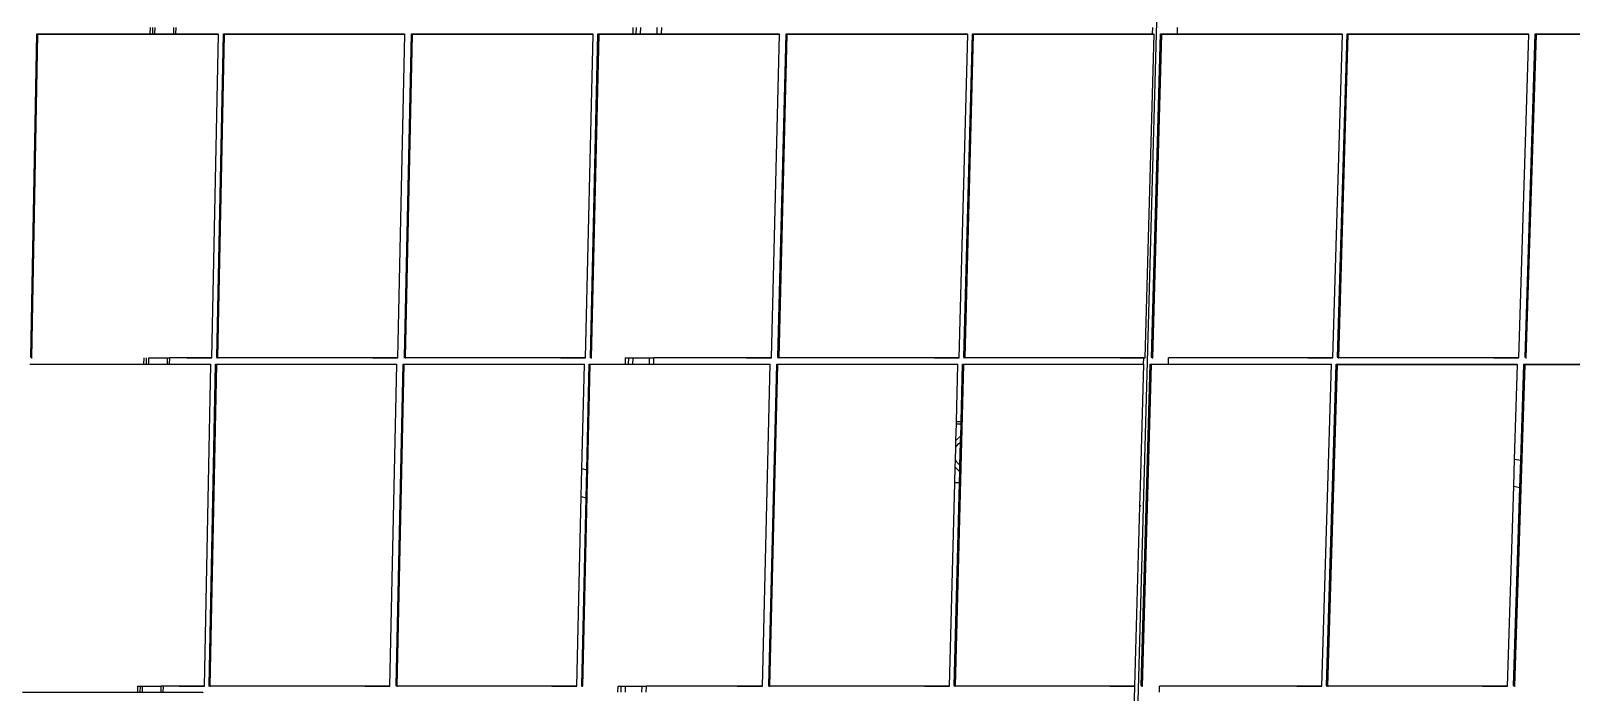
# Model space of a CAD drawing. Header units: inches. Extents: x -1856 to 1878, y -1863 to 1709.
# Drawn here: x 729 to 1251, y -324 to -99 of the extents above; entities that cross this region are included whole.
import ezdxf

# ---------------------------------------------------------------- set-up
doc = ezdxf.new("R2010")
doc.units = ezdxf.units.IN
doc.header["$MEASUREMENT"] = 0

msp = doc.modelspace()

# ---------------------------------------------------------------- linework, layer by layer
for p, q in [((1099.91869, -484.24629), (1113.52898, 14.50988)), ((769.11888, -98.10815), (769.07796, -100.26291)), ((770.05193, -100.26293), (770.0929, -98.10817)), ((770.79235, -100.26294), (770.83336, -98.10818)), ((777.15995, -100.26304), (777.20131, -98.1083)), ((777.90037, -100.26305), (777.94177, -98.10832)), ((932.84906, -98.11337), (932.79943, -100.2682)), ((933.98073, -100.26822), (934.03044, -98.11339)), ((935.46157, -100.26825), (935.51135, -98.11342)), ((941.08876, -100.26834), (941.13884, -98.11353)), ((942.5696, -100.26836), (942.61976, -98.11356)), ((1109.05048, -98.11751), (1108.99176, -100.27235)), ((1117.50507, -100.27245), (1117.56424, -98.1176)), ((728.72791, -209.88637), (730.75108, -100.26229)), ((728.87751, -210.09781), (730.90152, -100.45175)), ((729.06497, -210.09805), (731.08948, -100.45278)), ((730.75108, -100.26229), (730.90152, -100.45175)), ((730.75108, -100.26229), (769.07796, -100.26291)), ((730.90152, -100.45175), (731.08948, -100.45278)), ((731.08948, -100.45278), (731.1787, -100.45175)), ((792.32149, -100.45274), (731.1787, -100.45175)), ((769.07796, -100.26291), (770.05193, -100.26293)), ((770.05193, -100.26293), (770.79235, -100.26294)), ((770.79235, -100.26294), (777.15995, -100.26304)), ((777.15995, -100.26304), (777.90037, -100.26305)), ((777.90037, -100.26305), (792.15842, -100.26328)), ((790.1274, -210.09879), (792.32149, -100.45274)), ((791.78529, -209.88872), (793.98353, -100.26466)), ((791.94784, -210.10016), (794.14698, -100.45411)), ((792.1353, -210.1004), (794.33495, -100.45514)), ((792.15842, -100.26328), (792.32149, -100.45274)), ((793.98353, -100.26466), (794.14698, -100.45411)), ((793.98353, -100.26466), (855.39086, -100.26565)), ((794.14698, -100.45411), (794.33495, -100.45514)), ((794.33495, -100.45514), (794.42417, -100.45411)), ((855.56695, -100.4551), (794.42417, -100.45411)), ((853.19772, -210.10114), (855.56695, -100.4551)), ((855.38877, -209.88971), (857.7636, -100.26565)), ((855.39086, -100.26565), (855.56695, -100.4551)), ((855.56438, -210.10114), (857.94018, -100.4551)), ((855.75183, -210.10138), (858.12814, -100.45613)), ((857.7636, -100.26565), (857.94018, -100.4551)), ((857.7636, -100.26565), (919.17092, -100.26664)), ((857.94018, -100.4551), (858.12814, -100.45613)), ((858.12814, -100.45613), (858.21737, -100.4551)), ((919.36014, -100.45609), (858.21737, -100.4551)), ((916.81426, -210.10213), (919.36014, -100.45609)), ((918.44614, -209.89206), (920.99603, -100.26801)), ((918.63469, -210.1035), (921.18563, -100.45747)), ((918.82215, -210.10374), (921.37359, -100.4585)), ((919.17092, -100.26664), (919.36014, -100.45609)), ((920.99603, -100.26801), (921.18563, -100.45747)), ((920.99603, -100.26801), (932.79943, -100.2682)), ((921.18563, -100.45747), (921.37359, -100.4585)), ((921.37359, -100.4585), (921.46282, -100.45747)), ((982.60559, -100.45846), (921.46282, -100.45747)), ((932.79943, -100.2682), (933.98073, -100.26822)), ((933.98073, -100.26822), (935.46157, -100.26825)), ((935.46157, -100.26825), (941.08876, -100.26834)), ((941.08876, -100.26834), (942.5696, -100.26836)), ((942.5696, -100.26836), (982.40335, -100.269)), ((979.88457, -210.10448), (982.60559, -100.45846)), ((982.04962, -209.89305), (984.77609, -100.269)), ((982.25122, -210.10448), (984.97882, -100.45846)), ((982.40335, -100.269), (982.60559, -100.45846)), ((982.43868, -210.10472), (985.16677, -100.45949)), ((984.77609, -100.269), (984.97882, -100.45846)), ((984.77609, -100.269), (1046.18341, -100.27)), ((984.97882, -100.45846), (985.16677, -100.45949)), ((985.16677, -100.45949), (985.25601, -100.45846)), ((1046.39877, -100.45945), (985.25601, -100.45846)), ((1043.5011, -210.10547), (1046.39877, -100.45945)), ((1045.10697, -209.8954), (1048.00851, -100.27137)), ((1045.32152, -210.10683), (1048.22426, -100.46082)), ((1045.50898, -210.10708), (1048.41221, -100.46185)), ((1046.18341, -100.27), (1046.39877, -100.45945)), ((1048.00851, -100.27137), (1048.22426, -100.46082)), ((1048.00851, -100.27137), (1108.99176, -100.27235)), ((1048.22426, -100.46082), (1048.41221, -100.46185)), ((1048.41221, -100.46185), (1048.50145, -100.46082)), ((1109.64421, -100.46182), (1048.50145, -100.46082)), ((1106.57139, -210.10782), (1109.64421, -100.46182)), ((1108.71044, -209.89639), (1111.78856, -100.27236)), ((1108.93805, -210.10782), (1112.01743, -100.46182)), ((1108.99176, -100.27235), (1109.41582, -100.27236)), ((1109.1255, -210.10806), (1112.20539, -100.46285)), ((1109.41582, -100.27236), (1109.64421, -100.46182)), ((1111.78856, -100.27236), (1112.01743, -100.46182)), ((1111.78856, -100.27236), (1117.50507, -100.27245)), ((1112.01743, -100.46182), (1112.20539, -100.46285)), ((1112.20539, -100.46285), (1112.29462, -100.46182)), ((1173.43738, -100.46281), (1112.29462, -100.46182)), ((1117.50507, -100.27245), (1173.19587, -100.27335)), ((1170.18791, -210.10881), (1173.43738, -100.46281)), ((1171.76778, -209.89874), (1175.02097, -100.27473)), ((1172.00834, -210.11017), (1175.26286, -100.46418)), ((1172.19579, -210.11041), (1175.45081, -100.46521)), ((1173.19587, -100.27335), (1173.43738, -100.46281)), ((1175.02097, -100.27473), (1175.26286, -100.46418)), ((1175.02097, -100.27473), (1236.42827, -100.27572)), ((1175.26286, -100.46418), (1175.45081, -100.46521)), ((1175.45081, -100.46521), (1175.54005, -100.46418)), ((1236.68281, -100.46517), (1175.54005, -100.46418)), ((1233.2582, -210.11116), (1236.68281, -100.46517)), ((1235.37124, -209.89972), (1238.80101, -100.27572)), ((1235.62485, -210.11116), (1239.05603, -100.46517)), ((1235.8123, -210.1114), (1239.24398, -100.4662)), ((1236.42827, -100.27572), (1236.68281, -100.46517)), ((1238.80101, -100.27572), (1239.05603, -100.46517)), ((1238.80101, -100.27572), (1273.4593, -100.27628)), ((1239.05603, -100.46517), (1239.24398, -100.4662)), ((1239.24398, -100.4662), (1239.33322, -100.46517)), ((1300.47597, -100.46616), (1239.33322, -100.46517)), ((728.31961, -212.21697), (766.95181, -212.2176)), ((728.65655, -212.4299), (728.74553, -212.42887)), ((728.87751, -210.09781), (728.72791, -209.88637)), ((789.7154, -212.42986), (728.74553, -212.42887)), ((728.87751, -210.09781), (728.78853, -210.09883)), ((728.92123, -210.09804), (728.87751, -210.09781)), ((728.92123, -210.09804), (729.06497, -210.09805)), ((729.06497, -210.09805), (729.13291, -210.09805)), ((766.99205, -210.09852), (766.95181, -212.2176)), ((766.95181, -212.2176), (767.92286, -212.21761)), ((767.92286, -212.21761), (767.96316, -210.09854)), ((767.92286, -212.21761), (768.66123, -212.21762)), ((768.66123, -212.21762), (768.70157, -210.09855)), ((768.66123, -212.21762), (775.01123, -212.21773)), ((768.70157, -210.09855), (775.05191, -210.09867)), ((775.01123, -212.21773), (775.05191, -210.09867)), ((775.01123, -212.21773), (775.74961, -212.21774)), ((775.05191, -210.09867), (775.79032, -210.09869)), ((775.74961, -212.21774), (775.79032, -210.09869)), ((775.74961, -212.21774), (789.55332, -212.21796)), ((790.1274, -210.09879), (775.79032, -210.09869)), ((781.61894, -210.0988), (790.12737, -210.10017)), ((787.53469, -321.45747), (789.7154, -212.42986)), ((789.18844, -321.2252), (791.37327, -212.21933)), ((789.34999, -321.45883), (791.53573, -212.43123)), ((789.53692, -321.45907), (791.72316, -212.43225)), ((789.55332, -212.21796), (789.7154, -212.42986)), ((790.12737, -210.10017), (790.1274, -210.09879)), ((791.37327, -212.21933), (791.53573, -212.43123)), ((791.37327, -212.21933), (852.60697, -212.22031)), ((791.53573, -212.43123), (791.72316, -212.43225)), ((791.65008, -210.10118), (791.58244, -210.10118)), ((791.72316, -212.43225), (791.81213, -212.43123)), ((791.94784, -210.10016), (791.78529, -209.88872)), ((852.782, -212.43221), (791.81213, -212.43123)), ((791.94784, -210.10016), (791.85886, -210.10118)), ((791.99156, -210.1004), (791.94784, -210.10016)), ((791.99156, -210.1004), (792.1353, -210.1004)), ((792.1353, -210.1004), (792.20324, -210.1004)), ((792.20324, -210.1004), (792.22426, -210.10016)), ((853.19772, -210.10114), (792.22426, -210.10016)), ((844.68927, -210.10115), (853.19769, -210.10252)), ((850.42714, -321.45981), (852.782, -212.43221)), ((852.60697, -212.22031), (852.782, -212.43221)), ((852.61258, -321.22618), (854.973, -212.22031)), ((852.78712, -321.45981), (855.14851, -212.43221)), ((852.97405, -321.46005), (855.33594, -212.43324)), ((853.19769, -210.10252), (853.19772, -210.10114)), ((854.973, -212.22031), (855.14851, -212.43221)), ((854.973, -212.22031), (916.2067, -212.2213)), ((855.14851, -212.43221), (855.33594, -212.43324)), ((855.26661, -210.10217), (855.19897, -210.10217)), ((855.33594, -212.43324), (855.42491, -212.43221)), ((855.56438, -210.10114), (855.38877, -209.88971)), ((916.39477, -212.4332), (855.42491, -212.43221)), ((855.56438, -210.10114), (855.4754, -210.10217)), ((855.6081, -210.10138), (855.56438, -210.10114)), ((855.6081, -210.10138), (855.75183, -210.10138)), ((855.75183, -210.10138), (855.81978, -210.10139)), ((916.81426, -210.10213), (855.8408, -210.10114)), ((908.3058, -210.10213), (916.81423, -210.10351)), ((915.57801, -247.62364), (916.39477, -212.4332)), ((915.67956, -321.46215), (918.2151, -212.43456)), ((915.86649, -321.46239), (918.40253, -212.43559)), ((916.2067, -212.2213), (916.39477, -212.4332)), ((916.81423, -210.10351), (916.81426, -210.10213)), ((917.19338, -248.06053), (918.02665, -212.22266)), ((918.02665, -212.22266), (918.2151, -212.43456)), ((918.02665, -212.22266), (930.22066, -212.22286)), ((918.2151, -212.43456), (918.40253, -212.43559)), ((918.33693, -210.10452), (918.26929, -210.10452)), ((918.40253, -212.43559), (918.49151, -212.43456)), ((918.63469, -210.1035), (918.44614, -209.89206)), ((979.46136, -212.43555), (918.49151, -212.43456)), ((918.63469, -210.1035), (918.54571, -210.10452)), ((918.67842, -210.10373), (918.63469, -210.1035)), ((918.67842, -210.10373), (918.82215, -210.10374)), ((918.82215, -210.10374), (918.89009, -210.10374)), ((930.26948, -210.10371), (930.22066, -212.22286)), ((930.22066, -212.22286), (931.39843, -212.22288)), ((930.26948, -210.10371), (931.44731, -210.10374)), ((931.39843, -212.22288), (931.44731, -210.10374)), ((931.39843, -212.22288), (932.87518, -212.2229)), ((931.44731, -210.10374), (932.92413, -210.10376)), ((932.87518, -212.2229), (932.92413, -210.10376)), ((932.87518, -212.2229), (938.4868, -212.22299)), ((932.92413, -210.10376), (938.53605, -210.10387)), ((938.4868, -212.22299), (938.53605, -210.10387)), ((938.4868, -212.22299), (939.96355, -212.22302)), ((938.53605, -210.10387), (940.01288, -210.1039)), ((939.96355, -212.22302), (940.01288, -210.1039)), ((939.96355, -212.22302), (979.26034, -212.22365)), ((979.88457, -210.10448), (940.01288, -210.1039)), ((971.37611, -210.10449), (979.88454, -210.10586)), ((976.7567, -321.46313), (979.46136, -212.43555)), ((978.91628, -321.2295), (981.62637, -212.22365)), ((979.11667, -321.46313), (981.82788, -212.43555)), ((979.26034, -212.22365), (979.46136, -212.43555)), ((979.3036, -321.46337), (982.0153, -212.43657)), ((979.88454, -210.10586), (979.88457, -210.10448)), ((981.62637, -212.22365), (981.82788, -212.43555)), ((981.62637, -212.22365), (1042.86006, -212.22463)), ((981.82788, -212.43555), (982.0153, -212.43657)), ((981.95346, -210.10551), (981.88582, -210.10551)), ((982.0153, -212.43657), (982.10428, -212.43555)), ((982.25122, -210.10448), (982.04962, -209.89305)), ((1043.07413, -212.43653), (982.10428, -212.43555)), ((982.25122, -210.10448), (982.16224, -210.10551)), ((982.29494, -210.10472), (982.25122, -210.10448)), ((982.29494, -210.10472), (982.43868, -210.10472)), ((982.43868, -210.10472), (982.50662, -210.10472)), ((1043.5011, -210.10547), (982.52764, -210.10448)), ((1034.99264, -210.10547), (1043.50106, -210.10684)), ((1042.0091, -321.46547), (1044.89445, -212.4379)), ((1042.19603, -321.46571), (1045.08188, -212.43893)), ((1042.56581, -231.67797), (1043.07413, -212.43653)), ((1042.86006, -212.22463), (1043.07413, -212.43653)), ((1043.50106, -210.10684), (1043.5011, -210.10547)), ((1044.16533, -231.67797), (1044.68, -212.226)), ((1044.68, -212.226), (1044.89445, -212.4379)), ((1044.68, -212.226), (1105.91369, -212.22699)), ((1044.89445, -212.4379), (1045.08188, -212.43893)), ((1045.02376, -210.10786), (1044.95612, -210.10786)), ((1045.08188, -212.43893), (1045.17086, -212.4379)), ((1045.32152, -210.10683), (1045.10697, -209.8954)), ((1106.14071, -212.43889), (1045.17086, -212.4379)), ((1045.32152, -210.10683), (1045.23254, -210.10786)), ((1045.36525, -210.10707), (1045.32152, -210.10683)), ((1045.36525, -210.10707), (1045.50898, -210.10708)), ((1045.50898, -210.10708), (1045.57692, -210.10708)), ((1105.99872, -210.10782), (1045.59795, -210.10683)), ((1098.06294, -210.10783), (1106.57135, -210.1092)), ((1104.98174, -253.80734), (1106.14071, -212.43889)), ((1105.21996, -321.23282), (1108.27971, -212.22699)), ((1105.44621, -321.46645), (1108.50722, -212.43889)), ((1105.63314, -321.46669), (1108.69464, -212.43991)), ((1105.91369, -212.22699), (1105.94029, -212.25182)), ((1105.99872, -210.10782), (1105.94029, -212.25182)), ((1105.94029, -212.25182), (1106.14071, -212.43889)), ((1105.99872, -210.10782), (1106.57139, -210.10782)), ((1106.57135, -210.1092), (1106.57139, -210.10782)), ((1108.27971, -212.22699), (1108.50722, -212.43889)), ((1108.27971, -212.22699), (1114.43044, -212.22708)), ((1108.50722, -212.43889), (1108.69464, -212.43991)), ((1108.64028, -210.10884), (1108.57264, -210.10884)), ((1108.69464, -212.43991), (1108.78362, -212.43889)), ((1108.93805, -210.10782), (1108.71044, -209.89639)), ((1169.75347, -212.43987), (1108.78362, -212.43889)), ((1108.93805, -210.10782), (1108.84906, -210.10884)), ((1108.98177, -210.10806), (1108.93805, -210.10782)), ((1108.98177, -210.10806), (1109.1255, -210.10806)), ((1109.1255, -210.10806), (1109.19345, -210.10806)), ((1114.43044, -212.22708), (1114.48864, -210.10792)), ((1114.43044, -212.22708), (1169.51339, -212.22797)), ((1170.18791, -210.10881), (1114.48864, -210.10792)), ((1161.67946, -210.10881), (1170.18787, -210.11018)), ((1166.52334, -321.46743), (1169.75347, -212.43987)), ((1168.0995, -321.23516), (1171.33334, -212.22934)), ((1168.33863, -321.46879), (1171.57379, -212.44124)), ((1168.52555, -321.46903), (1171.76121, -212.44226)), ((1169.51339, -212.22797), (1169.75347, -212.43987)), ((1170.18787, -210.11018), (1170.18791, -210.10881)), ((1171.33334, -212.22934), (1171.57379, -212.44124)), ((1171.33334, -212.22934), (1232.56701, -212.23032)), ((1171.57379, -212.44124), (1171.76121, -212.44226)), ((1171.71056, -210.1112), (1171.64293, -210.1112)), ((1171.76121, -212.44226), (1171.85019, -212.44124)), ((1172.00834, -210.11017), (1171.76778, -209.89874)), ((1232.82003, -212.44222), (1171.85019, -212.44124)), ((1172.00834, -210.11017), (1171.91935, -210.1112)), ((1172.05206, -210.11041), (1172.00834, -210.11017)), ((1172.05206, -210.11041), (1172.19579, -210.11041)), ((1172.19579, -210.11041), (1172.26373, -210.11041)), ((1233.2582, -210.11116), (1172.28476, -210.11017)), ((1224.74974, -210.11116), (1233.25815, -210.11253)), ((1231.77572, -321.46977), (1235.18654, -212.44222)), ((1231.81994, -244.47165), (1232.82003, -212.44222)), ((1231.96265, -321.47001), (1235.37396, -212.44325)), ((1232.56701, -212.23032), (1232.82003, -212.44222)), ((1233.25815, -210.11253), (1233.2582, -210.11116)), ((1233.91163, -244.88677), (1234.93304, -212.23032)), ((1234.93304, -212.23032), (1235.18654, -212.44222)), ((1234.93304, -212.23032), (1269.95607, -212.23089)), ((1235.18654, -212.44222), (1235.37396, -212.44325)), ((1235.32708, -210.11218), (1235.25944, -210.11218)), ((1235.62485, -210.11116), (1235.37124, -209.89972)), ((1235.37396, -212.44325), (1235.46295, -212.44222)), ((1296.43278, -212.44321), (1235.46295, -212.44222)), ((1235.62485, -210.11116), (1235.53586, -210.11218)), ((1235.66857, -210.1114), (1235.62485, -210.11116)), ((1235.66857, -210.1114), (1235.8123, -210.1114)), ((1235.8123, -210.1114), (1235.88025, -210.1114)), ((1042.39402, -238.1806), (1042.54434, -232.49061)), ((1042.54434, -232.49061), (1042.56581, -231.67797)), ((1042.54434, -232.49061), (1044.14383, -232.49061)), ((1042.56581, -231.67797), (1044.16533, -231.67797)), ((1044.03674, -236.53787), (1044.14383, -232.49061)), ((1044.14383, -232.49061), (1044.16533, -231.67797)), ((1042.33181, -240.53531), (1042.3932, -238.21168)), ((1042.33181, -240.53531), (1042.60514, -240.04801)), ((1042.3932, -238.21168), (1044.03592, -236.56896)), ((1042.3932, -238.21168), (1042.39402, -238.1806)), ((1042.39402, -238.1806), (1044.03674, -236.53787)), ((1042.60514, -240.04801), (1043.41657, -239.21615)), ((1043.41657, -239.21615), (1043.97465, -238.88463)), ((1043.77499, -246.43062), (1043.97465, -238.88463)), ((1043.97465, -238.88463), (1044.03592, -236.56896)), ((1044.03592, -236.56896), (1044.03674, -236.53787)), ((1042.15459, -247.24339), (1042.22157, -244.70831)), ((1042.22157, -244.70831), (1042.33181, -240.53531)), ((1042.67249, -245.46738), (1042.22157, -244.70831)), ((1043.50435, -246.27882), (1042.67249, -245.46738)), ((1231.53166, -253.70445), (1231.81994, -244.47165)), ((1231.81994, -244.47165), (1233.91163, -244.88677)), ((1233.62236, -254.13515), (1233.91163, -244.88677)), ((915.35794, -257.10554), (915.57801, -247.62364)), ((915.57801, -247.62364), (917.19338, -248.06053)), ((916.97253, -257.55905), (917.19338, -248.06053)), ((1042.01563, -252.50342), (1042.15411, -247.2617)), ((1042.15411, -247.2617), (1042.15459, -247.24339)), ((1043.71179, -248.81937), (1042.15411, -247.2617)), ((1043.71227, -248.80107), (1042.15459, -247.24339)), ((1043.77499, -246.43062), (1043.50435, -246.27882)), ((1043.61431, -252.50342), (1043.71179, -248.81937)), ((1043.71179, -248.81937), (1043.71227, -248.80107)), ((1043.71227, -248.80107), (1043.77499, -246.43062)), ((1040.19381, -321.46411), (1042.01563, -252.50342)), ((1041.79584, -321.23184), (1043.61431, -252.50342)), ((1043.61431, -252.50342), (1042.01563, -252.50342)), ((1104.80249, -260.20579), (1104.97891, -253.90833)), ((1104.97891, -253.90833), (1104.98174, -253.80734)), ((1104.97891, -253.90833), (1105.05991, -253.82529)), ((1229.41575, -321.46977), (1231.53166, -253.70445)), ((1231.52362, -321.23614), (1233.62236, -254.13515)), ((1231.53166, -253.70445), (1233.62236, -254.13515)), ((913.86426, -321.46079), (915.35794, -257.10554)), ((915.35794, -257.10554), (916.97253, -257.55905)), ((915.49215, -321.22852), (916.97253, -257.55905)), ((1103.08623, -321.46645), (1104.79719, -260.39498)), ((1104.79719, -260.39498), (1104.80249, -260.20579)), ((1105.05991, -260.4569), (1104.80249, -260.20579)), ((725.90185, -323.54034), (764.83765, -323.54097)), ((764.87722, -321.45721), (764.83765, -323.54097)), ((764.83765, -323.54097), (765.8058, -323.54098)), ((764.87722, -321.45721), (765.84543, -321.45723)), ((765.8058, -323.54098), (765.84543, -321.45723)), ((765.8058, -323.54098), (766.54214, -323.54099)), ((765.84543, -321.45723), (766.5818, -321.45724)), ((766.54214, -323.54099), (766.5818, -321.45724)), ((766.54214, -323.54099), (772.87463, -323.5411)), ((766.5818, -321.45724), (772.91463, -321.45736)), ((772.87463, -323.5411), (772.91463, -321.45736)), ((772.87463, -323.5411), (773.61097, -323.54111)), ((773.651, -321.45738), (772.91463, -321.45736)), ((773.61097, -323.54111), (773.651, -321.45738)), ((773.61097, -323.54111), (786.96291, -323.54132)), ((787.53469, -321.45747), (773.651, -321.45738)), ((779.05023, -321.45748), (787.53466, -321.45884)), ((786.96291, -323.54132), (787.124, -323.77541)), ((787.53466, -321.45884), (787.53469, -321.45747)), ((789.05307, -321.45985), (788.98562, -321.45985)), ((789.34999, -321.45883), (789.18844, -321.2252)), ((789.34999, -321.45883), (789.26127, -321.45985)), ((789.39359, -321.45907), (789.34999, -321.45883)), ((789.39359, -321.45907), (789.53692, -321.45907)), ((789.53692, -321.45907), (789.60468, -321.45907)), ((789.60468, -321.45907), (789.62564, -321.45883)), ((850.42714, -321.45981), (789.62564, -321.45883)), ((841.94268, -321.45982), (850.42711, -321.46118)), ((850.42711, -321.46118), (850.42714, -321.45981)), ((852.49019, -321.46083), (852.42275, -321.46083)), ((852.78712, -321.45981), (852.61258, -321.22618)), ((852.78712, -321.45981), (852.69839, -321.46083)), ((852.83072, -321.46005), (852.78712, -321.45981)), ((852.83072, -321.46005), (852.97405, -321.46005)), ((852.97405, -321.46005), (853.0418, -321.46005)), ((913.86426, -321.46079), (853.06276, -321.45981)), ((905.3798, -321.4608), (913.86423, -321.46216)), ((913.86423, -321.46216), (913.86426, -321.46079)), ((915.38263, -321.46317), (915.31519, -321.46317)), ((915.67956, -321.46215), (915.49215, -321.22852)), ((915.67956, -321.46215), (915.59083, -321.46317)), ((915.72316, -321.46239), (915.67956, -321.46215)), ((915.72316, -321.46239), (915.86649, -321.46239)), ((915.86649, -321.46239), (915.93424, -321.46239)), ((927.70444, -321.46238), (927.65644, -323.5462)), ((927.70444, -321.46238), (928.87875, -321.4624)), ((928.83069, -323.54622), (928.87875, -321.4624)), ((928.87875, -321.4624), (930.3515, -321.46243)), ((930.30336, -323.54624), (930.3515, -321.46243)), ((930.3515, -321.46243), (935.94795, -321.46253)), ((935.89952, -323.54633), (935.94795, -321.46253)), ((935.94795, -321.46253), (937.4207, -321.46256)), ((937.3722, -323.54636), (937.4207, -321.46256)), ((976.7567, -321.46313), (937.4207, -321.46256)), ((968.27224, -321.46314), (976.75666, -321.4645)), ((976.75666, -321.4645), (976.7567, -321.46313)), ((978.81975, -321.46415), (978.7523, -321.46415)), ((979.11667, -321.46313), (978.91628, -321.2295)), ((979.11667, -321.46313), (979.02794, -321.46415)), ((979.16027, -321.46337), (979.11667, -321.46313)), ((979.16027, -321.46337), (979.3036, -321.46337)), ((979.3036, -321.46337), (979.37135, -321.46337)), ((1040.19381, -321.46411), (979.39232, -321.46313)), ((1031.70935, -321.46412), (1040.19377, -321.46548)), ((1040.19377, -321.46548), (1040.19381, -321.46411)), ((1041.71218, -321.46649), (1041.64473, -321.46649)), ((1042.0091, -321.46547), (1041.79584, -321.23184)), ((1042.0091, -321.46547), (1041.92037, -321.46649)), ((1042.0527, -321.46571), (1042.0091, -321.46547)), ((1042.0527, -321.46571), (1042.19603, -321.46571)), ((1042.19603, -321.46571), (1042.26378, -321.46571)), ((1042.26378, -321.46571), (1042.28475, -321.46547)), ((1102.96417, -321.46645), (1042.28475, -321.46547)), ((1094.60177, -321.46646), (1103.08619, -321.46782)), ((1102.96417, -321.46645), (1099.3038, -455.79116)), ((1102.96417, -321.46645), (1103.08623, -321.46645)), ((1103.08619, -321.46782), (1103.08623, -321.46645)), ((1105.14928, -321.46747), (1105.08183, -321.46747)), ((1105.44621, -321.46645), (1105.21996, -321.23282)), ((1105.44621, -321.46645), (1105.35747, -321.46747)), ((1105.48981, -321.46669), (1105.44621, -321.46645)), ((1105.48981, -321.46669), (1105.63314, -321.46669)), ((1105.63314, -321.46669), (1105.70089, -321.46669)), ((1111.37315, -323.5504), (1111.43038, -321.46656)), ((1166.52334, -321.46743), (1111.43038, -321.46656)), ((1158.03888, -321.46744), (1166.52329, -321.4688)), ((1166.52329, -321.4688), (1166.52334, -321.46743)), ((1168.04169, -321.46981), (1167.97425, -321.46981)), ((1168.33863, -321.46879), (1168.0995, -321.23516)), ((1168.33863, -321.46879), (1168.24989, -321.46981)), ((1168.38222, -321.46903), (1168.33863, -321.46879)), ((1168.38222, -321.46903), (1168.52555, -321.46903)), ((1168.52555, -321.46903), (1168.5933, -321.46903)), ((1229.41575, -321.46977), (1168.61427, -321.46879)), ((1220.93129, -321.46977), (1229.4157, -321.47114)), ((1229.4157, -321.47114), (1229.41575, -321.46977)), ((1231.47879, -321.47079), (1231.41134, -321.47079)), ((1231.77572, -321.46977), (1231.52362, -321.23614)), ((1231.77572, -321.46977), (1231.68698, -321.47079)), ((1231.81932, -321.47001), (1231.77572, -321.46977)), ((1231.81932, -321.47001), (1231.96265, -321.47001)), ((1231.96265, -321.47001), (1232.0304, -321.47001))]:
    msp.add_line(p, q)

doc.saveas('drawing.dxf')
